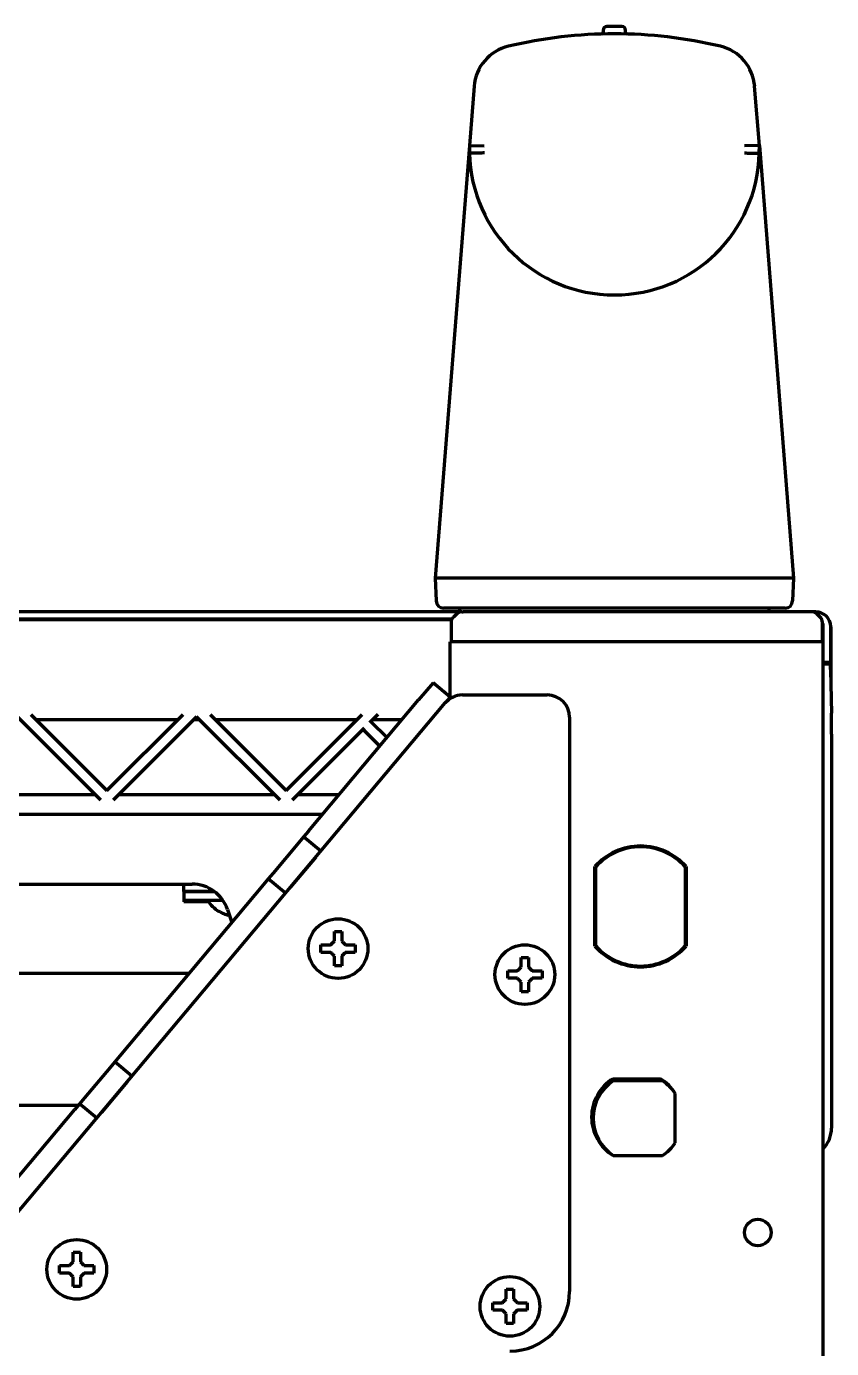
# Model space of a CAD drawing. Header units: inches. Extents: x 904 to 7172, y 213 to 5528.
# Drawn here: x 3581.3 to 3689.2, y 5350.2 to 5527.5 of the extents above; entities that cross this region are included whole.
import ezdxf

# ---------------------------------------------------------------- set-up
doc = ezdxf.new("R2010")
doc.units = ezdxf.units.IN

msp = doc.modelspace()

# ---------------------------------------------------------------- linework, layer by layer
at = {"linetype": 'Continuous', "lineweight": 70}
for p, q in [((3658.62, 5527.02), (3658.62, 5526.75)), ((3661.62, 5526.75), (3661.62, 5527.02)), ((3641.32, 5519.5), (3640.69, 5511.58)), ((3679.55, 5511.58), (3678.92, 5519.5)), ((3640.69, 5511.58), (3636.12, 5453.53)), ((3640.69, 5511.58), (3642.69, 5511.51)), ((3640.69, 5511.58), (3640.7, 5510.53)), ((3679.55, 5511.58), (3677.54, 5511.51)), ((3679.54, 5510.53), (3679.55, 5511.58)), ((3679.55, 5511.58), (3684.11, 5453.53)), ((3636.12, 5453.53), (3636.23, 5450.49)), ((3660.64, 5453.53), (3659.6, 5453.53)), ((3684.11, 5453.53), (3684.01, 5450.49)), ((3639.66, 5449.03), (3521.12, 5449.03)), ((3638.95, 5448.74), (3638.54, 5448.32)), ((3639.38, 5449.53), (3639.38, 5449.03)), ((3639.66, 5449.03), (3639.84, 5449.03)), ((3686.39, 5449.03), (3639.84, 5449.03)), ((3650.79, 5449.08), (3650.79, 5449.03)), ((3650.89, 5449.03), (3650.89, 5449.03)), ((3650.89, 5449.03), (3650.89, 5449.03)), ((3660.64, 5449.53), (3659.6, 5449.53)), ((3680.86, 5449.03), (3680.86, 5449.53)), ((3686.58, 5449.03), (3686.39, 5449.03)), ((3687.12, 5449.03), (3686.58, 5449.03)), ((3687.7, 5448.32), (3687.29, 5448.74)), ((3638.33, 5448.03), (3521.12, 5448.03)), ((3638.3, 5447.95), (3524.19, 5447.95)), ((3604.12, 5447.95), (3604.12, 5448.03)), ((3638.24, 5447.61), (3638.24, 5445.03)), ((3687.99, 5445.03), (3687.99, 5447.61)), ((3688.12, 5445.03), (3688.12, 5447.03)), ((3689.12, 5442.78), (3689.12, 5447.03)), ((3689.12, 5447.03), (3689.12, 5440.28)), ((3639.92, 5445.03), (3638.12, 5445.03)), ((3638.12, 5437.4), (3638.12, 5445.03)), ((3686.32, 5445.03), (3639.92, 5445.03)), ((3688.12, 5445.03), (3686.32, 5445.03)), ((3688.12, 5295), (3688.12, 5445.03)), ((3688.12, 5442.28), (3689.12, 5442.28)), ((3688.31, 5442.03), (3688.12, 5442.03)), ((3689.06, 5441.93), (3689.09, 5441.73)), ((3689.1, 5441.31), (3689.2, 5435.45)), ((3689.12, 5442.28), (3689.12, 5442.78)), ((3689.12, 5441.99), (3689.12, 5442.28)), ((3689.12, 5440.28), (3689.12, 5441.99)), ((3635.82, 5439.53), (3633.89, 5437.23)), ((3638.12, 5437.6), (3635.82, 5439.53)), ((3637.32, 5438.37), (3637.2, 5438.37)), ((3637.32, 5438.37), (3637.46, 5438.15)), ((3637.32, 5438.27), (3637.32, 5438.37)), ((3638.12, 5437.6), (3637.46, 5436.82)), ((3639.76, 5437.89), (3651.12, 5437.89)), ((3578.32, 5366.34), (3637.46, 5436.82)), ((3619.11, 5419.61), (3633.89, 5437.23)), ((3637.96, 5437.41), (3638.01, 5437.33)), ((3591.31, 5423.78), (3580.12, 5434.97)), ((3581.93, 5435.28), (3592.12, 5425.09)), ((3601.56, 5434.53), (3582.68, 5434.53)), ((3592.12, 5425.09), (3602.31, 5435.28)), ((3604.12, 5434.97), (3592.93, 5423.78)), ((3604.56, 5434.53), (3603.68, 5434.53)), ((3615.31, 5423.78), (3604.12, 5434.97)), ((3605.93, 5435.28), (3616.12, 5425.09)), ((3625.56, 5434.53), (3606.68, 5434.53)), ((3616.12, 5425.09), (3626.31, 5435.28)), ((3628.43, 5435.28), (3627.31, 5434.16)), ((3627.49, 5434.34), (3629.65, 5432.17)), ((3631.63, 5434.53), (3627.68, 5434.53)), ((3654.12, 5434.89), (3654.12, 5357.89)), ((3626.6, 5433.45), (3616.93, 5423.78)), ((3628.68, 5431.02), (3626.43, 5433.28)), ((3689.22, 5432.62), (3689.22, 5379.8)), ((3569.68, 5424.53), (3590.56, 5424.53)), ((3593.68, 5424.53), (3614.56, 5424.53)), ((3617.68, 5424.53), (3623.23, 5424.53)), ((3542.22, 5421.92), (3621.05, 5421.92)), ((3617.82, 5418.08), (3614.38, 5413.98)), ((3618.47, 5418.85), (3617.82, 5418.08)), ((3619.11, 5419.61), (3618.47, 5418.85)), ((3620.76, 5416.92), (3618.47, 5418.85)), ((3620.12, 5416.15), (3616.68, 5412.05)), ((3657.52, 5404.2), (3657.52, 5414.86)), ((3657.62, 5404.24), (3657.62, 5414.82)), ((3669.62, 5414.82), (3669.62, 5404.24)), ((3669.72, 5414.86), (3669.72, 5404.2)), ((3613.74, 5413.22), (3613.1, 5412.45)), ((3614.38, 5413.98), (3613.74, 5413.22)), ((3616.04, 5411.29), (3613.74, 5413.22)), ((3555.72, 5412.53), (3603.52, 5412.53)), ((3613.1, 5412.45), (3593.82, 5389.47)), ((3602.42, 5411.53), (3602.42, 5412.53)), ((3606.42, 5411.53), (3602.42, 5411.53)), ((3602.42, 5411.53), (3606.42, 5411.53)), ((3602.42, 5411.53), (3602.42, 5410.33)), ((3606.52, 5411.53), (3606.42, 5411.53)), ((3606.52, 5411.53), (3606.42, 5411.53)), ((3606.42, 5410.33), (3602.42, 5410.33)), ((3602.42, 5410.33), (3602.42, 5410.13)), ((3605.73, 5410.13), (3602.42, 5410.13)), ((3607.66, 5410.33), (3606.42, 5410.33)), ((3608.26, 5409.11), (3608.84, 5407.38)), ((3607.12, 5408.85), (3607.12, 5408.88)), ((3608.42, 5408.33), (3608.52, 5408.32)), ((3620.79, 5403.87), (3620.79, 5404.37)), ((3620.79, 5403.37), (3620.79, 5403.87)), ((3625.39, 5404.37), (3625.39, 5403.87)), ((3625.39, 5403.87), (3625.39, 5403.37)), ((3603.09, 5400.53), (3548.1, 5400.53)), ((3645.82, 5400.39), (3645.82, 5400.89)), ((3645.82, 5399.89), (3645.82, 5400.39)), ((3650.42, 5400.89), (3650.42, 5400.39)), ((3650.42, 5400.39), (3650.42, 5399.89)), ((3592.53, 5387.94), (3589.09, 5383.84)), ((3593.17, 5388.7), (3592.53, 5387.94)), ((3593.82, 5389.47), (3593.17, 5388.7)), ((3595.47, 5386.77), (3593.17, 5388.7)), ((3659.94, 5386.43), (3666.29, 5386.43)), ((3666.59, 5386.13), (3659.95, 5386.13)), ((3594.83, 5386.01), (3591.39, 5381.91)), ((3668.27, 5377.81), (3668.27, 5384.45)), ((3563.88, 5382.88), (3588.28, 5382.88)), ((3588.45, 5383.07), (3587.81, 5382.31)), ((3589.09, 5383.84), (3588.45, 5383.07)), ((3590.75, 5381.15), (3588.45, 5383.07)), ((3573.02, 5364.69), (3587.81, 5382.31)), ((3657.27, 5381.12), (3657.09, 5381.28)), ((3657.8, 5378.66), (3657.57, 5378.86)), ((3659.95, 5376.13), (3659.94, 5376.13)), ((3659.95, 5376.13), (3666.59, 5376.13)), ((3585.77, 5360.86), (3585.77, 5361.36)), ((3590.37, 5361.36), (3590.37, 5360.86)), ((3585.77, 5360.36), (3585.77, 5360.86)), ((3590.37, 5360.86), (3590.37, 5360.36)), ((3643.82, 5355.89), (3643.82, 5356.39)), ((3648.42, 5356.39), (3648.42, 5355.89)), ((3643.82, 5355.39), (3643.82, 5355.89)), ((3648.42, 5355.89), (3648.42, 5355.39))]:
    msp.add_line(p, q, dxfattribs=at)
for centre, radius in [((3623.09, 5403.87), 4), ((3648.12, 5400.39), 4), ((3679.34, 5365.8), 1.78), ((3588.07, 5360.86), 4), ((3646.12, 5355.89), 4)]:
    msp.add_circle(centre, radius, dxfattribs=at)
for centre, radius, start, end in [((3660.12, 5464.83), 61.7, 76.692, 103.308), ((3658.37, 5526.75), 0.25, 275.9018, 0), ((3659.12, 5527.02), 0.5, 90.9471, 180), ((3660.12, 5466.53), 61, 89.0529, 90.9471), ((3661.12, 5527.02), 0.5, 0, 89.0529), ((3661.87, 5526.75), 0.25, 180, 263.2176), ((3647.3, 5519.03), 6, 103.308, 175.5), ((3672.94, 5519.03), 6, 4.5, 76.692), ((3660.12, 5510.95), 19.42, 181.246, 358.754), ((3637.23, 5450.53), 1, 182, 270), ((3683.01, 5450.53), 1, 270, 358), ((3639.24, 5447.61), 1, 135, 180), ((3639.66, 5448.03), 1, 90, 135), ((3686.58, 5448.03), 1, 45, 90), ((3687.12, 5447.03), 2, 0, 90), ((3686.99, 5447.61), 1, 0, 45), ((3611.13, 5446.03), 2, 73.6105, 90), ((3632.11, 5446.03), 2, 90, 106.3895), ((3637.12, 5446.03), 2, 74.212, 90), ((3687.12, 5447.03), 1, 0, 28.9561), ((3639.76, 5434.89), 3, 90, 140), ((3651.12, 5434.89), 3, 0, 90), ((3663.62, 5409.53), 8.1, 41.1416, 138.8584), ((3663.62, 5409.53), 8, 41.4096, 138.5904), ((3603.52, 5407.53), 5, 18.4841, 90), ((3609.62, 5412.95), 4.8, 213.082, 238.6273), ((3663.62, 5409.53), 8.1, 221.1416, 318.8584), ((3663.62, 5409.53), 8, 221.4096, 318.5904), ((3663.12, 5381.28), 6.05, 121.6532, 238.3468), ((3663.27, 5381.13), 6, 123.5573, 236.4427), ((3676.62, 5388.53), 10.66, 191.3638, 193.0143), ((3663.12, 5381.28), 6.05, 31.6532, 58.3468), ((3663.27, 5381.13), 6, 33.5573, 56.4427), ((3663.27, 5381.13), 6, 303.5573, 326.4427), ((3646.12, 5357.89), 8, 270, 0)]:
    msp.add_arc(centre, radius, start, end, dxfattribs=at)
for centre, major_axis, ratio, start_param, end_param in [((3688.31, 5441.92), (0.75, 0), 0.140541, 0.017453, 1.570796), ((3689.08, 5440.25), (0, -1.5), 0.017455, 2.356194, 3.001966), ((3689.15, 5432.62), (0, -4), 0.017455, 1.570796, 2.356194), ((3685.22, 5379.8), (3.46, -2), 0.999797, 6.045282, 6.806696)]:
    msp.add_ellipse(centre, major_axis=major_axis, ratio=ratio, start_param=start_param, end_param=end_param, dxfattribs=at)
for points, knots in [([(3642.7, 5510.56), (3642.68, 5510.56), (3642.66, 5510.56), (3642.64, 5510.56), (3642.62, 5510.56), (3642.61, 5510.56), (3642.57, 5510.56), (3642.54, 5510.56), (3642.44, 5510.56), (3642.31, 5510.55), (3642.18, 5510.55), (3642.09, 5510.55), (3642.06, 5510.55), (3642, 5510.55), (3641.97, 5510.55), (3641.81, 5510.55), (3641.7, 5510.54), (3641.54, 5510.54), (3641.48, 5510.54), (3641.41, 5510.54), (3641.38, 5510.54), (3641.33, 5510.54), (3641.31, 5510.54), (3641.19, 5510.54), (3641.11, 5510.54), (3641.02, 5510.53), (3641, 5510.53), (3640.97, 5510.53), (3640.95, 5510.53), (3640.91, 5510.53), (3640.88, 5510.53), (3640.8, 5510.53), (3640.76, 5510.53), (3640.74, 5510.53), (3640.73, 5510.53), (3640.73, 5510.53), (3640.72, 5510.53), (3640.71, 5510.53), (3640.7, 5510.53), (3640.7, 5510.53), (3640.7, 5510.53)], [0, 0, 0, 0, 0.015667, 0.0235, 0.0235, 0.031333, 0.031333, 0.062667, 0.062667, 0.125334, 0.188001, 0.188001, 0.219334, 0.219334, 0.250668, 0.250668, 0.376001, 0.376001, 0.438668, 0.438668, 0.470002, 0.470002, 0.501335, 0.501335, 0.626669, 0.626669, 0.658003, 0.658003, 0.689336, 0.689336, 0.752003, 0.752003, 0.877337, 0.877337, 0.893003, 0.893003, 0.90867, 0.940004, 0.940004, 1, 1, 1, 1]), ([(3677.54, 5510.56), (3677.55, 5510.56), (3677.58, 5510.56), (3677.6, 5510.56), (3677.62, 5510.56), (3677.63, 5510.56), (3677.67, 5510.56), (3677.7, 5510.56), (3677.8, 5510.56), (3677.93, 5510.55), (3678.05, 5510.55), (3678.15, 5510.55), (3678.18, 5510.55), (3678.24, 5510.55), (3678.27, 5510.55), (3678.42, 5510.55), (3678.54, 5510.54), (3678.7, 5510.54), (3678.75, 5510.54), (3678.83, 5510.54), (3678.86, 5510.54), (3678.9, 5510.54), (3678.93, 5510.54), (3679.04, 5510.54), (3679.13, 5510.54), (3679.22, 5510.53), (3679.23, 5510.53), (3679.27, 5510.53), (3679.28, 5510.53), (3679.33, 5510.53), (3679.36, 5510.53), (3679.43, 5510.53), (3679.47, 5510.53), (3679.5, 5510.53), (3679.5, 5510.53), (3679.51, 5510.53), (3679.52, 5510.53), (3679.52, 5510.53), (3679.53, 5510.53), (3679.54, 5510.53), (3679.54, 5510.53)], [0, 0, 0, 0, 0.015667, 0.0235, 0.0235, 0.031333, 0.031333, 0.062667, 0.062667, 0.125334, 0.188001, 0.188001, 0.219334, 0.219334, 0.250668, 0.250668, 0.376001, 0.376001, 0.438668, 0.438668, 0.470002, 0.470002, 0.501335, 0.501335, 0.626669, 0.626669, 0.658003, 0.658003, 0.689336, 0.689336, 0.752003, 0.752003, 0.877337, 0.877337, 0.893003, 0.893003, 0.90867, 0.940004, 0.940004, 1, 1, 1, 1]), ([(3659.6, 5453.53), (3656.42, 5453.53), (3650.19, 5453.53), (3642.43, 5453.53), (3637.31, 5453.53), (3636.12, 5453.53), (3636.12, 5453.53)], [0, 0, 0, 0, 0.250017, 0.500033, 0.75005, 1, 1, 1, 1]), ([(3659.6, 5449.53), (3659.5, 5449.53), (3659.41, 5449.53), (3659.22, 5449.53), (3659.13, 5449.53), (3658.84, 5449.53), (3658.66, 5449.53), (3658.1, 5449.53), (3657.72, 5449.53), (3656.61, 5449.53), (3655.88, 5449.53), (3654.42, 5449.53), (3653.7, 5449.53), (3652.63, 5449.53), (3652.27, 5449.53), (3651.83, 5449.53), (3651.74, 5449.53), (3651.57, 5449.53), (3651.3, 5449.53), (3651.04, 5449.53), (3650.18, 5449.53), (3649.5, 5449.53), (3648.52, 5449.53), (3648.19, 5449.53), (3647.71, 5449.53), (3647.55, 5449.53), (3647.24, 5449.53), (3647.08, 5449.53), (3646.31, 5449.53), (3645.72, 5449.53), (3644.59, 5449.53), (3644.05, 5449.53), (3643.27, 5449.53), (3643.02, 5449.53), (3642.72, 5449.53), (3642.65, 5449.53), (3642.53, 5449.53), (3642.35, 5449.53), (3642.18, 5449.53), (3641.61, 5449.53), (3641.18, 5449.53), (3640.39, 5449.53), (3640.03, 5449.53), (3639.62, 5449.53), (3639.5, 5449.53), (3639.38, 5449.53), (3639.3, 5449.53), (3639.26, 5449.53), (3639.08, 5449.53), (3638.93, 5449.53), (3638.54, 5449.53), (3638.31, 5449.53), (3637.92, 5449.53), (3637.75, 5449.53), (3637.56, 5449.53), (3637.5, 5449.53), (3637.43, 5449.53), (3637.4, 5449.53), (3637.36, 5449.53), (3637.34, 5449.53), (3637.26, 5449.53), (3637.23, 5449.53), (3637.23, 5449.53)], [0, 0, 0, 0, 0.007815, 0.007815, 0.01563, 0.01563, 0.031259, 0.031259, 0.062519, 0.062519, 0.125037, 0.125037, 0.187556, 0.187556, 0.218815, 0.218815, 0.22663, 0.22663, 0.234444, 0.250074, 0.250074, 0.312593, 0.312593, 0.343852, 0.343852, 0.359482, 0.359482, 0.375111, 0.375111, 0.43763, 0.43763, 0.500148, 0.500148, 0.531408, 0.531408, 0.539222, 0.539222, 0.547037, 0.562667, 0.562667, 0.625185, 0.625185, 0.687704, 0.687704, 0.703333, 0.711148, 0.711148, 0.718963, 0.718963, 0.750222, 0.750222, 0.812741, 0.812741, 0.875259, 0.875259, 0.906519, 0.906519, 0.922148, 0.922148, 0.937778, 0.937778, 1, 1, 1, 1]), ([(3683.01, 5449.53), (3683.01, 5449.53), (3682.98, 5449.53), (3682.89, 5449.53), (3682.88, 5449.53), (3682.83, 5449.53), (3682.81, 5449.53), (3682.74, 5449.53), (3682.68, 5449.53), (3682.48, 5449.53), (3682.32, 5449.53), (3681.93, 5449.53), (3681.7, 5449.53), (3681.17, 5449.53), (3680.88, 5449.53), (3680.5, 5449.53), (3680.46, 5449.53), (3680.38, 5449.53), (3680.25, 5449.53), (3680.11, 5449.53), (3679.93, 5449.53), (3679.84, 5449.53), (3679.65, 5449.53), (3679.55, 5449.53), (3679.05, 5449.53), (3678.63, 5449.53), (3677.72, 5449.53), (3677.23, 5449.53), (3676.46, 5449.53), (3676.19, 5449.53), (3675.85, 5449.53), (3675.78, 5449.53), (3675.64, 5449.53), (3675.44, 5449.53), (3675.22, 5449.53), (3674.51, 5449.53), (3673.92, 5449.53), (3672.69, 5449.53), (3672.06, 5449.53), (3671.24, 5449.53), (3670.99, 5449.53), (3670.74, 5449.53), (3670.57, 5449.53), (3670.49, 5449.53), (3670.06, 5449.53), (3669.72, 5449.53), (3668.69, 5449.53), (3667.99, 5449.53), (3666.56, 5449.53), (3665.84, 5449.53), (3664.75, 5449.53), (3664.38, 5449.53), (3663.82, 5449.53), (3663.64, 5449.53), (3663.26, 5449.53), (3663.08, 5449.53), (3662.14, 5449.53), (3661.39, 5449.53), (3660.64, 5449.53)], [0, 0, 0, 0, 0.0625, 0.0625, 0.078125, 0.078125, 0.09375, 0.09375, 0.125, 0.125, 0.1875, 0.1875, 0.25, 0.25, 0.3125, 0.3125, 0.320313, 0.320313, 0.328125, 0.34375, 0.34375, 0.359375, 0.359375, 0.375, 0.375, 0.4375, 0.4375, 0.5, 0.5, 0.53125, 0.53125, 0.539063, 0.539063, 0.546875, 0.5625, 0.5625, 0.625, 0.625, 0.6875, 0.6875, 0.703125, 0.710938, 0.710938, 0.71875, 0.71875, 0.75, 0.75, 0.8125, 0.8125, 0.875, 0.875, 0.90625, 0.90625, 0.921875, 0.921875, 0.9375, 0.9375, 1, 1, 1, 1]), ([(3607.12, 5408.88), (3607.32, 5408.76), (3607.53, 5408.65), (3607.86, 5408.51), (3607.97, 5408.47), (3608.19, 5408.4), (3608.3, 5408.36), (3608.42, 5408.33)], [0, 0, 0, 0, 0.5, 0.5, 0.75, 0.75, 1, 1, 1, 1]), ([(3623.59, 5406.17), (3623.59, 5405.97), (3623.59, 5405.76), (3623.59, 5405.43), (3623.59, 5405.32), (3623.59, 5405.1), (3623.59, 5404.99), (3623.59, 5404.87)], [0, 0, 0, 0, 0.5, 0.5, 0.75, 0.75, 1, 1, 1, 1]), ([(3620.79, 5404.37), (3620.99, 5404.37), (3621.2, 5404.37), (3621.53, 5404.37), (3621.64, 5404.37), (3621.86, 5404.37), (3621.97, 5404.37), (3622.09, 5404.37)], [0, 0, 0, 0, 0.5, 0.5, 0.75, 0.75, 1, 1, 1, 1]), ([(3622.59, 5401.57), (3622.59, 5401.77), (3622.59, 5401.98), (3622.59, 5402.31), (3622.59, 5402.42), (3622.59, 5402.64), (3622.59, 5402.76), (3622.59, 5402.87)], [0, 0, 0, 0, 0.5, 0.5, 0.75, 0.75, 1, 1, 1, 1]), ([(3625.39, 5403.37), (3625.19, 5403.37), (3624.98, 5403.37), (3624.65, 5403.37), (3624.54, 5403.37), (3624.32, 5403.37), (3624.2, 5403.37), (3624.09, 5403.37)], [0, 0, 0, 0, 0.5, 0.5, 0.75, 0.75, 1, 1, 1, 1]), ([(3648.62, 5402.69), (3648.62, 5402.48), (3648.62, 5402.27), (3648.62, 5401.95), (3648.62, 5401.84), (3648.62, 5401.62), (3648.62, 5401.5), (3648.62, 5401.39)], [0, 0, 0, 0, 0.5, 0.5, 0.75, 0.75, 1, 1, 1, 1]), ([(3645.82, 5400.89), (3646.02, 5400.89), (3646.23, 5400.89), (3646.56, 5400.89), (3646.67, 5400.89), (3646.89, 5400.89), (3647, 5400.89), (3647.12, 5400.89)], [0, 0, 0, 0, 0.5, 0.5, 0.75, 0.75, 1, 1, 1, 1]), ([(3647.62, 5398.09), (3647.62, 5398.29), (3647.62, 5398.5), (3647.62, 5398.82), (3647.62, 5398.93), (3647.62, 5399.16), (3647.62, 5399.27), (3647.62, 5399.39)], [0, 0, 0, 0, 0.5, 0.5, 0.75, 0.75, 1, 1, 1, 1]), ([(3650.42, 5399.89), (3650.22, 5399.89), (3650.01, 5399.89), (3649.68, 5399.89), (3649.57, 5399.89), (3649.35, 5399.89), (3649.23, 5399.89), (3649.12, 5399.89)], [0, 0, 0, 0, 0.5, 0.5, 0.75, 0.75, 1, 1, 1, 1]), ([(3588.57, 5363.16), (3588.57, 5362.95), (3588.57, 5362.74), (3588.57, 5362.42), (3588.57, 5362.31), (3588.57, 5362.09), (3588.57, 5361.97), (3588.57, 5361.86)], [0, 0, 0, 0, 0.5, 0.5, 0.75, 0.75, 1, 1, 1, 1]), ([(3585.77, 5361.36), (3585.97, 5361.36), (3586.18, 5361.36), (3586.51, 5361.36), (3586.62, 5361.36), (3586.84, 5361.36), (3586.95, 5361.36), (3587.07, 5361.36)], [0, 0, 0, 0, 0.5, 0.5, 0.75, 0.75, 1, 1, 1, 1]), ([(3587.57, 5358.56), (3587.57, 5358.76), (3587.57, 5358.97), (3587.57, 5359.29), (3587.57, 5359.4), (3587.57, 5359.63), (3587.57, 5359.74), (3587.57, 5359.86)], [0, 0, 0, 0, 0.5, 0.5, 0.75, 0.75, 1, 1, 1, 1]), ([(3590.37, 5360.36), (3590.17, 5360.36), (3589.96, 5360.36), (3589.63, 5360.36), (3589.52, 5360.36), (3589.3, 5360.36), (3589.18, 5360.36), (3589.07, 5360.36)], [0, 0, 0, 0, 0.5, 0.5, 0.75, 0.75, 1, 1, 1, 1]), ([(3646.62, 5358.19), (3646.62, 5357.99), (3646.62, 5357.78), (3646.62, 5357.45), (3646.62, 5357.34), (3646.62, 5357.12), (3646.62, 5357), (3646.62, 5356.89)], [0, 0, 0, 0, 0.5, 0.5, 0.75, 0.75, 1, 1, 1, 1]), ([(3643.82, 5356.39), (3644.02, 5356.39), (3644.23, 5356.39), (3644.56, 5356.39), (3644.67, 5356.39), (3644.89, 5356.39), (3645, 5356.39), (3645.12, 5356.39)], [0, 0, 0, 0, 0.5, 0.5, 0.75, 0.75, 1, 1, 1, 1]), ([(3645.62, 5353.59), (3645.62, 5353.79), (3645.62, 5354), (3645.62, 5354.33), (3645.62, 5354.44), (3645.62, 5354.66), (3645.62, 5354.77), (3645.62, 5354.89)], [0, 0, 0, 0, 0.5, 0.5, 0.75, 0.75, 1, 1, 1, 1]), ([(3648.42, 5355.39), (3648.22, 5355.39), (3648.01, 5355.39), (3647.68, 5355.39), (3647.57, 5355.39), (3647.35, 5355.39), (3647.23, 5355.39), (3647.12, 5355.39)], [0, 0, 0, 0, 0.5, 0.5, 0.75, 0.75, 1, 1, 1, 1])]:
    msp.add_open_spline(points, degree=3, knots=knots, dxfattribs=at)
for points in [[(3684.11, 5453.53), (3684.11, 5453.53), (3682.92, 5453.53), (3677.81, 5453.53), (3670.05, 5453.53), (3663.82, 5453.53), (3660.64, 5453.53)], [(3622.59, 5404.87), (3622.59, 5404.93), (3622.59, 5405.03), (3622.59, 5405.2), (3622.59, 5405.35), (3622.59, 5405.51), (3622.59, 5405.66), (3622.59, 5405.82), (3622.59, 5405.98), (3622.59, 5406.11), (3622.59, 5406.17)], [(3622.59, 5406.17), (3622.76, 5406.17), (3623.09, 5406.17), (3623.42, 5406.17), (3623.59, 5406.17)], [(3622.09, 5404.37), (3622.11, 5404.4), (3622.16, 5404.44), (3622.23, 5404.51), (3622.3, 5404.59), (3622.37, 5404.66), (3622.45, 5404.73), (3622.52, 5404.8), (3622.57, 5404.85), (3622.59, 5404.87)], [(3623.59, 5404.87), (3623.62, 5404.85), (3623.67, 5404.79), (3623.74, 5404.72), (3623.81, 5404.65), (3623.88, 5404.58), (3623.95, 5404.51), (3624.02, 5404.44), (3624.07, 5404.39), (3624.09, 5404.37)], [(3624.09, 5404.37), (3624.14, 5404.37), (3624.25, 5404.37), (3624.41, 5404.37), (3624.57, 5404.37), (3624.73, 5404.37), (3624.88, 5404.37), (3625.04, 5404.37), (3625.2, 5404.37), (3625.33, 5404.37), (3625.39, 5404.37)], [(3622.09, 5403.37), (3622.03, 5403.37), (3621.93, 5403.37), (3621.77, 5403.37), (3621.61, 5403.37), (3621.45, 5403.37), (3621.3, 5403.37), (3621.14, 5403.37), (3620.98, 5403.37), (3620.85, 5403.37), (3620.79, 5403.37)], [(3622.59, 5402.87), (3622.56, 5402.9), (3622.51, 5402.95), (3622.44, 5403.02), (3622.37, 5403.09), (3622.3, 5403.16), (3622.23, 5403.23), (3622.16, 5403.3), (3622.11, 5403.35), (3622.09, 5403.37)], [(3624.09, 5403.37), (3624.07, 5403.35), (3624.02, 5403.3), (3623.95, 5403.23), (3623.87, 5403.16), (3623.8, 5403.09), (3623.73, 5403.01), (3623.66, 5402.94), (3623.61, 5402.9), (3623.59, 5402.87)], [(3623.59, 5402.87), (3623.59, 5402.82), (3623.59, 5402.71), (3623.59, 5402.55), (3623.59, 5402.39), (3623.59, 5402.23), (3623.59, 5402.08), (3623.59, 5401.93), (3623.59, 5401.76), (3623.59, 5401.64), (3623.59, 5401.57)], [(3647.62, 5401.39), (3647.62, 5401.44), (3647.62, 5401.55), (3647.62, 5401.71), (3647.62, 5401.87), (3647.62, 5402.02), (3647.62, 5402.18), (3647.62, 5402.33), (3647.62, 5402.5), (3647.62, 5402.62), (3647.62, 5402.69)], [(3647.62, 5402.69), (3647.79, 5402.69), (3648.12, 5402.69), (3648.45, 5402.69), (3648.62, 5402.69)], [(3623.59, 5401.57), (3623.42, 5401.57), (3623.09, 5401.57), (3622.76, 5401.57), (3622.59, 5401.57)], [(3647.12, 5400.89), (3647.14, 5400.91), (3647.19, 5400.96), (3647.26, 5401.03), (3647.33, 5401.1), (3647.4, 5401.17), (3647.48, 5401.24), (3647.55, 5401.32), (3647.59, 5401.36), (3647.62, 5401.39)], [(3648.62, 5401.39), (3648.64, 5401.36), (3648.7, 5401.31), (3648.77, 5401.24), (3648.84, 5401.16), (3648.91, 5401.09), (3648.98, 5401.02), (3649.05, 5400.96), (3649.1, 5400.91), (3649.12, 5400.89)], [(3649.12, 5400.89), (3649.17, 5400.89), (3649.28, 5400.89), (3649.44, 5400.89), (3649.6, 5400.89), (3649.76, 5400.89), (3649.91, 5400.89), (3650.07, 5400.89), (3650.23, 5400.89), (3650.35, 5400.89), (3650.42, 5400.89)], [(3647.12, 5399.89), (3647.06, 5399.89), (3646.96, 5399.89), (3646.79, 5399.89), (3646.64, 5399.89), (3646.48, 5399.89), (3646.33, 5399.89), (3646.17, 5399.89), (3646.01, 5399.89), (3645.88, 5399.89), (3645.82, 5399.89)], [(3647.62, 5399.39), (3647.59, 5399.41), (3647.54, 5399.46), (3647.47, 5399.54), (3647.4, 5399.61), (3647.33, 5399.68), (3647.26, 5399.75), (3647.19, 5399.82), (3647.14, 5399.86), (3647.12, 5399.89)], [(3649.12, 5399.89), (3649.09, 5399.86), (3649.05, 5399.82), (3648.98, 5399.74), (3648.9, 5399.67), (3648.83, 5399.6), (3648.76, 5399.53), (3648.69, 5399.46), (3648.64, 5399.41), (3648.62, 5399.39)], [(3648.62, 5399.39), (3648.62, 5399.33), (3648.62, 5399.22), (3648.62, 5399.06), (3648.62, 5398.9), (3648.62, 5398.75), (3648.62, 5398.6), (3648.62, 5398.44), (3648.62, 5398.27), (3648.62, 5398.15), (3648.62, 5398.09)], [(3648.62, 5398.09), (3648.45, 5398.09), (3648.12, 5398.09), (3647.79, 5398.09), (3647.62, 5398.09)], [(3587.57, 5361.86), (3587.57, 5361.91), (3587.57, 5362.02), (3587.57, 5362.18), (3587.57, 5362.34), (3587.57, 5362.49), (3587.57, 5362.65), (3587.57, 5362.8), (3587.57, 5362.97), (3587.57, 5363.09), (3587.57, 5363.16)], [(3587.57, 5363.16), (3587.74, 5363.16), (3588.07, 5363.16), (3588.4, 5363.16), (3588.57, 5363.16)], [(3587.07, 5361.36), (3587.09, 5361.38), (3587.14, 5361.43), (3587.21, 5361.5), (3587.28, 5361.57), (3587.35, 5361.64), (3587.43, 5361.71), (3587.5, 5361.78), (3587.55, 5361.83), (3587.57, 5361.86)], [(3588.57, 5361.86), (3588.6, 5361.83), (3588.65, 5361.78), (3588.72, 5361.71), (3588.79, 5361.63), (3588.86, 5361.56), (3588.93, 5361.49), (3589, 5361.43), (3589.05, 5361.38), (3589.07, 5361.36)], [(3589.07, 5361.36), (3589.12, 5361.36), (3589.23, 5361.36), (3589.39, 5361.36), (3589.55, 5361.36), (3589.71, 5361.36), (3589.86, 5361.36), (3590.02, 5361.36), (3590.18, 5361.36), (3590.31, 5361.36), (3590.37, 5361.36)], [(3587.07, 5360.36), (3587.01, 5360.36), (3586.91, 5360.36), (3586.75, 5360.36), (3586.59, 5360.36), (3586.43, 5360.36), (3586.28, 5360.36), (3586.12, 5360.36), (3585.96, 5360.36), (3585.83, 5360.36), (3585.77, 5360.36)], [(3587.57, 5359.86), (3587.54, 5359.88), (3587.49, 5359.93), (3587.42, 5360.01), (3587.35, 5360.08), (3587.28, 5360.15), (3587.21, 5360.22), (3587.14, 5360.29), (3587.09, 5360.33), (3587.07, 5360.36)], [(3589.07, 5360.36), (3589.05, 5360.33), (3589, 5360.29), (3588.93, 5360.21), (3588.86, 5360.14), (3588.78, 5360.07), (3588.71, 5360), (3588.64, 5359.93), (3588.59, 5359.88), (3588.57, 5359.86)], [(3588.57, 5359.86), (3588.57, 5359.8), (3588.57, 5359.69), (3588.57, 5359.53), (3588.57, 5359.37), (3588.57, 5359.22), (3588.57, 5359.07), (3588.57, 5358.91), (3588.57, 5358.74), (3588.57, 5358.62), (3588.57, 5358.56)], [(3588.57, 5358.56), (3588.4, 5358.56), (3588.07, 5358.56), (3587.74, 5358.56), (3587.57, 5358.56)], [(3645.62, 5356.89), (3645.62, 5356.94), (3645.62, 5357.05), (3645.62, 5357.21), (3645.62, 5357.37), (3645.62, 5357.53), (3645.62, 5357.68), (3645.62, 5357.84), (3645.62, 5358), (3645.62, 5358.13), (3645.62, 5358.19)], [(3645.62, 5358.19), (3645.79, 5358.19), (3646.12, 5358.19), (3646.45, 5358.19), (3646.62, 5358.19)], [(3645.12, 5356.39), (3645.14, 5356.41), (3645.19, 5356.46), (3645.26, 5356.53), (3645.33, 5356.6), (3645.4, 5356.67), (3645.48, 5356.75), (3645.55, 5356.82), (3645.59, 5356.87), (3645.62, 5356.89)], [(3646.62, 5356.89), (3646.64, 5356.86), (3646.7, 5356.81), (3646.77, 5356.74), (3646.84, 5356.67), (3646.91, 5356.6), (3646.98, 5356.53), (3647.05, 5356.46), (3647.1, 5356.41), (3647.12, 5356.39)], [(3647.12, 5356.39), (3647.17, 5356.39), (3647.28, 5356.39), (3647.44, 5356.39), (3647.6, 5356.39), (3647.76, 5356.39), (3647.91, 5356.39), (3648.07, 5356.39), (3648.23, 5356.39), (3648.35, 5356.39), (3648.42, 5356.39)], [(3645.12, 5355.39), (3645.06, 5355.39), (3644.96, 5355.39), (3644.79, 5355.39), (3644.64, 5355.39), (3644.48, 5355.39), (3644.33, 5355.39), (3644.17, 5355.39), (3644.01, 5355.39), (3643.88, 5355.39), (3643.82, 5355.39)], [(3645.62, 5354.89), (3645.59, 5354.92), (3645.54, 5354.97), (3645.47, 5355.04), (3645.4, 5355.11), (3645.33, 5355.18), (3645.26, 5355.25), (3645.19, 5355.32), (3645.14, 5355.37), (3645.12, 5355.39)], [(3647.12, 5355.39), (3647.09, 5355.37), (3647.05, 5355.32), (3646.98, 5355.25), (3646.9, 5355.17), (3646.83, 5355.1), (3646.76, 5355.03), (3646.69, 5354.96), (3646.64, 5354.91), (3646.62, 5354.89)], [(3646.62, 5354.89), (3646.62, 5354.83), (3646.62, 5354.73), (3646.62, 5354.57), (3646.62, 5354.41), (3646.62, 5354.25), (3646.62, 5354.1), (3646.62, 5353.94), (3646.62, 5353.78), (3646.62, 5353.65), (3646.62, 5353.59)], [(3646.62, 5353.59), (3646.45, 5353.59), (3646.12, 5353.59), (3645.79, 5353.59), (3645.62, 5353.59)]]:
    msp.add_open_spline(points, degree=3, dxfattribs=at)

doc.saveas('drawing.dxf')
